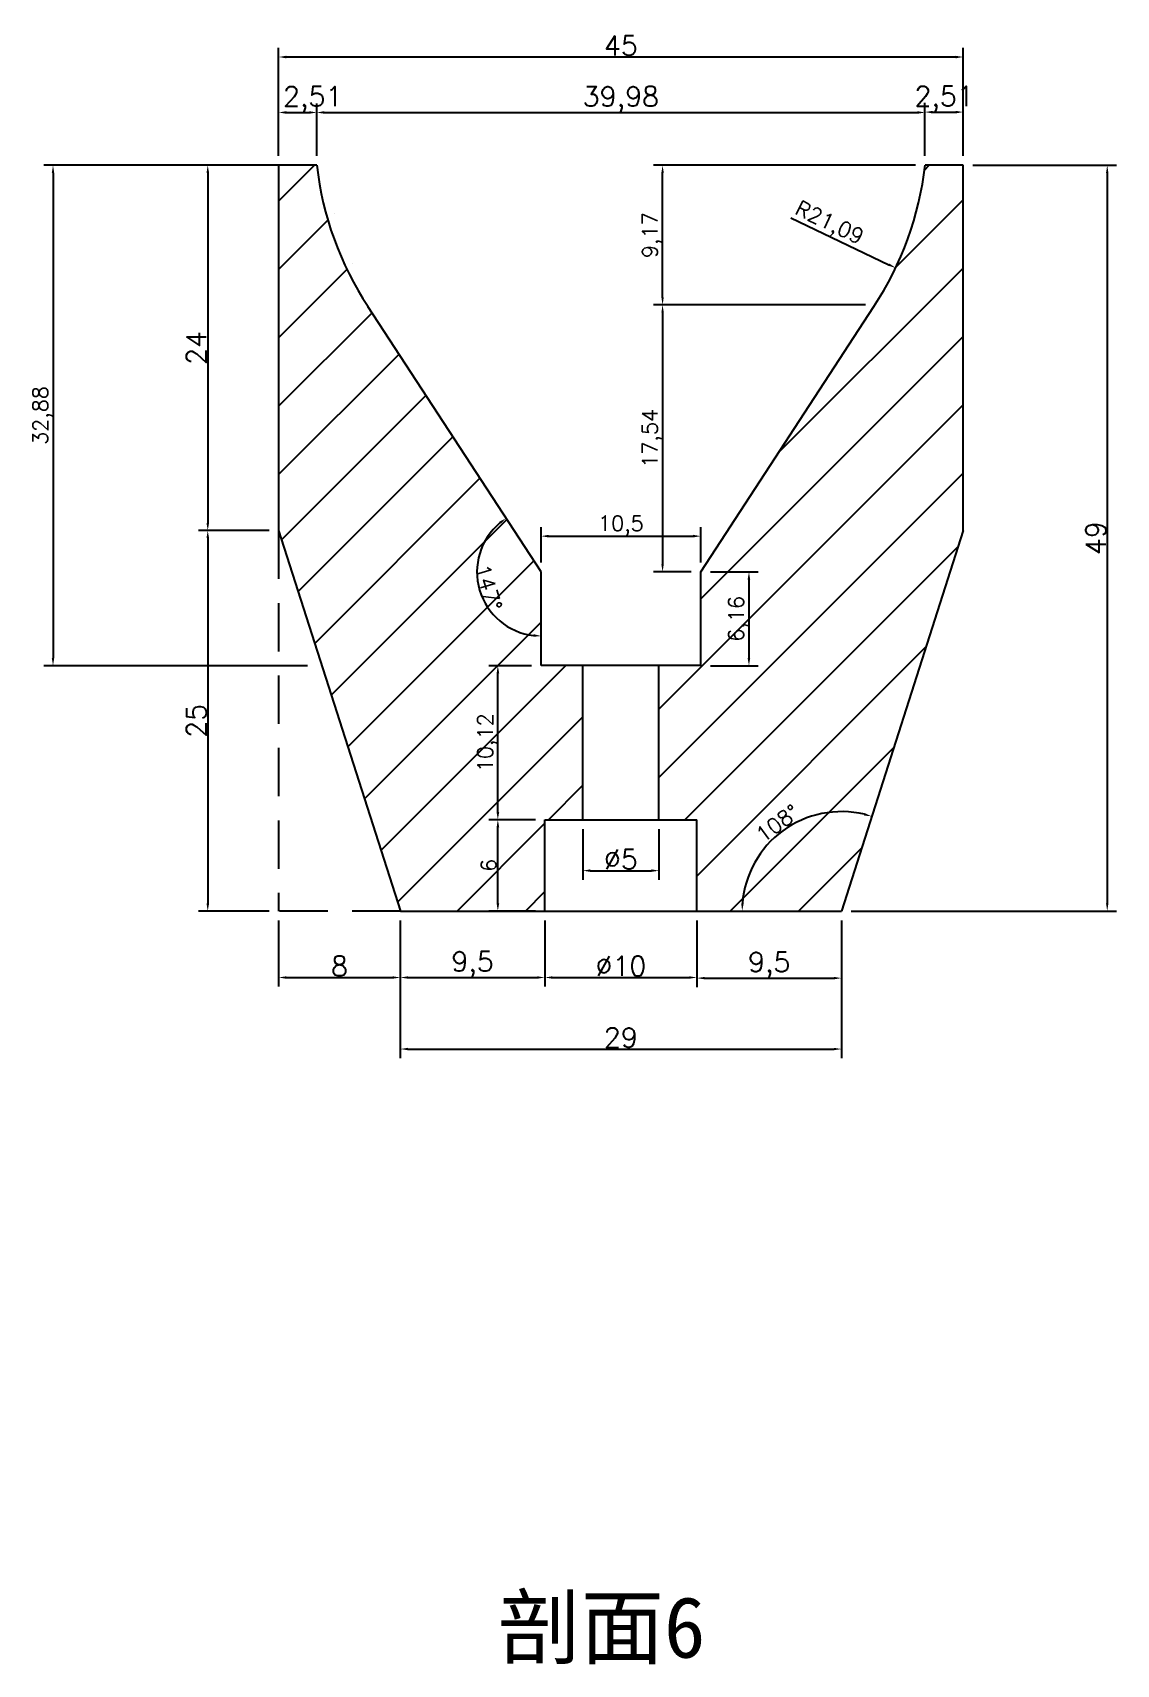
# Model space of a CAD drawing. Header units: millimetres. Extents: x 6817 to 10425, y -2870 to -164.
# Drawn here: x 8031.6 to 8102.9, y -2799.4 to -2692.2 of the extents above; entities that cross this region are included whole.
import ezdxf

# ---------------------------------------------------------------- set-up
doc = ezdxf.new("R2010")
doc.units = ezdxf.units.MM
doc.linetypes.add('HIDDEN', pattern=[9.525, 6.35, -3.175])
doc.layers.add('图层2', color=108, linetype='Continuous')
doc.styles.get("Standard").update_dxf_attribs({"font": 'txt', "bigfont": 'gbcbig.shx'})
doc.dimstyles.new('ISO-25', dxfattribs={"dimtxt": 1, "dimasz": 0.5, "dimexe": 0.6, "dimexo": 0.625, "dimgap": 0.1, "dimtad": 1, "dimtxsty": 'Standard', "dimcen": 2.5, "dimadec": 0, "dimazin": 0, "dimtfac": 1, "dimtmove": 0, "dimatfit": 3, "dimfxl": 1, "dimarcsym": 0})
pattern_1 = [(45, (44.474, -33.572), (-2.245064, 2.245064), [])]

# ---------------------------------------------------------------- blocks, each defined once
blk = doc.blocks.new('*D1382')
at = {"layer": 'Defpoints', "color": 0, "linetype": 'ByBlock', "transparency": 16777216}
for p in [(8050.32, -2697.44), (8047.81, -2700.91), (8050.32, -2700.91)]:
    blk.add_point(p, dxfattribs=at)
at = {"layer": '图层2', "color": 0, "linetype": 'ByBlock', "lineweight": -2, "transparency": 16777216}
for p, q in [((8047.81, -2700.29), (8047.81, -2696.84)), ((8048.31, -2697.44), (8049.82, -2697.44)), ((8050.32, -2700.29), (8050.32, -2696.84))]:
    blk.add_line(p, q, dxfattribs=at)
at = {"layer": '图层2', "color": 0, "linetype": 'ByBlock', "transparency": 16777216}
for points in [[(8048.31, -2697.35), (8048.31, -2697.52), (8047.81, -2697.44)], [(8049.82, -2697.35), (8049.82, -2697.52), (8050.32, -2697.44)]]:
    blk.add_solid(points, dxfattribs=at)
at = {"layer": '图层2', "color": 0, "linetype": 'ByBlock', "transparency": 16777216, "insert": (8050.05, -2696.58), "char_height": 1.3, "attachment_point": 5}
blk.add_mtext('2,51', dxfattribs=at)
blk = doc.blocks.new('*D1383')
at = {"layer": 'Defpoints', "color": 0, "linetype": 'ByBlock', "transparency": 16777216}
for p in [(8090.3, -2697.44), (8050.32, -2700.91), (8090.3, -2700.91)]:
    blk.add_point(p, dxfattribs=at)
at = {"layer": '图层2', "color": 0, "linetype": 'ByBlock', "lineweight": -2, "transparency": 16777216}
for p, q in [((8050.32, -2700.29), (8050.32, -2696.84)), ((8050.82, -2697.44), (8089.8, -2697.44)), ((8090.3, -2700.29), (8090.3, -2696.84))]:
    blk.add_line(p, q, dxfattribs=at)
at = {"layer": '图层2', "color": 0, "linetype": 'ByBlock', "transparency": 16777216}
for points in [[(8050.82, -2697.35), (8050.82, -2697.52), (8050.32, -2697.44)], [(8089.8, -2697.35), (8089.8, -2697.52), (8090.3, -2697.44)]]:
    blk.add_solid(points, dxfattribs=at)
at = {"layer": '图层2', "color": 0, "linetype": 'ByBlock', "transparency": 16777216, "insert": (8070.31, -2696.58), "char_height": 1.3, "attachment_point": 5}
blk.add_mtext('39,98', dxfattribs=at)
blk = doc.blocks.new('*D1384')
at = {"layer": 'Defpoints', "color": 0, "linetype": 'ByBlock', "transparency": 16777216}
for p in [(8092.81, -2697.41), (8090.3, -2700.91), (8092.81, -2700.91)]:
    blk.add_point(p, dxfattribs=at)
at = {"layer": '图层2', "color": 0, "linetype": 'ByBlock', "lineweight": -2, "transparency": 16777216}
for p, q in [((8090.3, -2700.29), (8090.3, -2696.81)), ((8090.8, -2697.41), (8092.31, -2697.41)), ((8092.81, -2700.29), (8092.81, -2696.81))]:
    blk.add_line(p, q, dxfattribs=at)
at = {"layer": '图层2', "color": 0, "linetype": 'ByBlock', "transparency": 16777216}
for points in [[(8090.8, -2697.33), (8090.8, -2697.5), (8090.3, -2697.41)], [(8092.31, -2697.33), (8092.31, -2697.5), (8092.81, -2697.41)]]:
    blk.add_solid(points, dxfattribs=at)
at = {"layer": '图层2', "color": 0, "linetype": 'ByBlock', "transparency": 16777216, "insert": (8091.56, -2696.56), "char_height": 1.3, "attachment_point": 5}
blk.add_mtext('2,51', dxfattribs=at)
blk = doc.blocks.new('*D1385')
at = {"layer": 'Defpoints', "color": 0, "linetype": 'ByBlock', "transparency": 16777216}
for p in [(8055.81, -2749.91), (8084.81, -2749.91), (8084.81, -2758.98)]:
    blk.add_point(p, dxfattribs=at)
at = {"layer": '图层2', "color": 0, "linetype": 'ByBlock', "lineweight": -2, "transparency": 16777216}
for p, q in [((8055.81, -2750.54), (8055.81, -2759.58)), ((8084.81, -2750.54), (8084.81, -2759.58)), ((8056.31, -2758.98), (8084.31, -2758.98))]:
    blk.add_line(p, q, dxfattribs=at)
at = {"layer": '图层2', "color": 0, "linetype": 'ByBlock', "transparency": 16777216}
for points in [[(8056.31, -2758.9), (8056.31, -2759.06), (8055.81, -2758.98)], [(8084.31, -2758.9), (8084.31, -2759.06), (8084.81, -2758.98)]]:
    blk.add_solid(points, dxfattribs=at)
at = {"layer": '图层2', "color": 0, "linetype": 'ByBlock', "transparency": 16777216, "insert": (8070.31, -2758.23), "char_height": 1.3, "attachment_point": 5}
blk.add_mtext('29', dxfattribs=at)
blk = doc.blocks.new('*D1381')
at = {"layer": 'Defpoints', "color": 0, "linetype": 'ByBlock', "transparency": 16777216}
for p in [(8092.81, -2700.91), (8084.81, -2749.91), (8102.28, -2749.91)]:
    blk.add_point(p, dxfattribs=at)
at = {"layer": '图层2', "color": 0, "linetype": 'ByBlock', "lineweight": -2, "transparency": 16777216}
for p, q in [((8093.44, -2700.91), (8102.88, -2700.91)), ((8102.28, -2701.41), (8102.28, -2749.41)), ((8085.44, -2749.91), (8102.88, -2749.91))]:
    blk.add_line(p, q, dxfattribs=at)
at = {"layer": '图层2', "color": 0, "linetype": 'ByBlock', "transparency": 16777216}
for points in [[(8102.2, -2701.41), (8102.36, -2701.41), (8102.28, -2700.91)], [(8102.2, -2749.41), (8102.36, -2749.41), (8102.28, -2749.91)]]:
    blk.add_solid(points, dxfattribs=at)
at = {"layer": '图层2', "color": 0, "linetype": 'ByBlock', "transparency": 16777216, "insert": (8101.53, -2725.41), "char_height": 1.3, "attachment_point": 5, "rotation": 90}
blk.add_mtext('49', dxfattribs=at)
blk = doc.blocks.new('*D1386')
at = {"layer": 'Defpoints', "color": 0, "linetype": 'ByBlock', "transparency": 16777216}
for p in [(8092.81, -2693.79), (8047.81, -2700.91), (8092.81, -2700.91)]:
    blk.add_point(p, dxfattribs=at)
at = {"layer": '图层2', "color": 0, "linetype": 'ByBlock', "lineweight": -2, "transparency": 16777216}
for p, q in [((8047.81, -2700.29), (8047.81, -2693.19)), ((8092.81, -2700.29), (8092.81, -2693.19)), ((8048.31, -2693.79), (8092.31, -2693.79))]:
    blk.add_line(p, q, dxfattribs=at)
at = {"layer": '图层2', "color": 0, "linetype": 'ByBlock', "transparency": 16777216}
for points in [[(8048.31, -2693.71), (8048.31, -2693.88), (8047.81, -2693.79)], [(8092.31, -2693.71), (8092.31, -2693.88), (8092.81, -2693.79)]]:
    blk.add_solid(points, dxfattribs=at)
at = {"layer": '图层2', "color": 0, "linetype": 'ByBlock', "transparency": 16777216, "insert": (8070.31, -2693.04), "char_height": 1.3, "attachment_point": 5}
blk.add_mtext('45', dxfattribs=at)
blk = doc.blocks.new('*D1387')
at = {"layer": 'Defpoints', "color": 0, "linetype": 'ByBlock', "transparency": 16777216}
for p in [(8073.05, -2700.91), (8090.3, -2700.91), (8087.01, -2710.08)]:
    blk.add_point(p, dxfattribs=at)
at = {"layer": '图层2', "color": 0, "linetype": 'ByBlock', "lineweight": -2, "transparency": 16777216}
for p, q in [((8089.68, -2700.91), (8072.45, -2700.91)), ((8073.05, -2709.58), (8073.05, -2701.41)), ((8086.38, -2710.08), (8072.45, -2710.08))]:
    blk.add_line(p, q, dxfattribs=at)
at = {"layer": '图层2', "color": 0, "linetype": 'ByBlock', "transparency": 16777216}
for points in [[(8072.97, -2701.41), (8073.13, -2701.41), (8073.05, -2700.91)], [(8072.97, -2709.58), (8073.13, -2709.58), (8073.05, -2710.08)]]:
    blk.add_solid(points, dxfattribs=at)
at = {"layer": '图层2', "color": 0, "linetype": 'ByBlock', "transparency": 16777216, "insert": (8072.37, -2705.5), "char_height": 1, "attachment_point": 5, "rotation": 90}
blk.add_mtext('9,17', dxfattribs=at)
blk = doc.blocks.new('*D1395')
at = {"layer": 'Defpoints', "color": 0, "linetype": 'ByBlock', "transparency": 16777216}
for p in [(8047.81, -2700.91), (8043.15, -2724.91), (8047.81, -2724.91)]:
    blk.add_point(p, dxfattribs=at)
at = {"layer": '图层2', "color": 0, "linetype": 'ByBlock', "lineweight": -2, "transparency": 16777216}
for p, q in [((8047.19, -2700.91), (8042.55, -2700.91)), ((8043.15, -2701.41), (8043.15, -2724.41)), ((8047.19, -2724.91), (8042.55, -2724.91))]:
    blk.add_line(p, q, dxfattribs=at)
at = {"layer": '图层2', "color": 0, "linetype": 'ByBlock', "transparency": 16777216}
for points in [[(8043.07, -2701.41), (8043.24, -2701.41), (8043.15, -2700.91)], [(8043.07, -2724.41), (8043.24, -2724.41), (8043.15, -2724.91)]]:
    blk.add_solid(points, dxfattribs=at)
at = {"layer": '图层2', "color": 0, "linetype": 'ByBlock', "transparency": 16777216, "insert": (8042.4, -2712.91), "char_height": 1.3, "attachment_point": 5, "rotation": 90}
blk.add_mtext('24', dxfattribs=at)
blk = doc.blocks.new('*D1396')
at = {"layer": 'Defpoints', "color": 0, "linetype": 'ByBlock', "transparency": 16777216}
for p in [(8047.81, -2724.91), (8043.15, -2749.91), (8047.81, -2749.91)]:
    blk.add_point(p, dxfattribs=at)
at = {"layer": '图层2', "color": 0, "linetype": 'ByBlock', "lineweight": -2, "transparency": 16777216}
for p, q in [((8047.19, -2724.91), (8042.55, -2724.91)), ((8043.15, -2725.41), (8043.15, -2749.41)), ((8047.19, -2749.91), (8042.55, -2749.91))]:
    blk.add_line(p, q, dxfattribs=at)
at = {"layer": '图层2', "color": 0, "linetype": 'ByBlock', "transparency": 16777216}
for points in [[(8043.07, -2725.41), (8043.24, -2725.41), (8043.15, -2724.91)], [(8043.07, -2749.41), (8043.24, -2749.41), (8043.15, -2749.91)]]:
    blk.add_solid(points, dxfattribs=at)
at = {"layer": '图层2', "color": 0, "linetype": 'ByBlock', "transparency": 16777216, "insert": (8042.4, -2737.41), "char_height": 1.3, "attachment_point": 5, "rotation": 90}
blk.add_mtext('25', dxfattribs=at)
blk = doc.blocks.new('*D1397')
at = {"layer": 'Defpoints', "color": 0, "linetype": 'ByBlock', "transparency": 16777216}
for p in [(8047.81, -2749.91), (8055.81, -2749.91), (8055.81, -2754.28)]:
    blk.add_point(p, dxfattribs=at)
at = {"layer": '图层2', "color": 0, "linetype": 'ByBlock', "lineweight": -2, "transparency": 16777216}
for p, q in [((8047.81, -2750.54), (8047.81, -2754.88)), ((8055.81, -2750.54), (8055.81, -2754.88)), ((8048.31, -2754.28), (8055.31, -2754.28))]:
    blk.add_line(p, q, dxfattribs=at)
at = {"layer": '图层2', "color": 0, "linetype": 'ByBlock', "transparency": 16777216}
for points in [[(8048.31, -2754.2), (8048.31, -2754.36), (8047.81, -2754.28)], [(8055.31, -2754.2), (8055.31, -2754.36), (8055.81, -2754.28)]]:
    blk.add_solid(points, dxfattribs=at)
at = {"layer": '图层2', "color": 0, "linetype": 'ByBlock', "transparency": 16777216, "insert": (8051.81, -2753.53), "char_height": 1.3, "attachment_point": 5}
blk.add_mtext('8', dxfattribs=at)
blk = doc.blocks.new('*D1398')
at = {"layer": 'Defpoints', "color": 0, "linetype": 'ByBlock', "transparency": 16777216}
for p in [(8055.81, -2749.91), (8065.31, -2749.91), (8065.31, -2754.28)]:
    blk.add_point(p, dxfattribs=at)
at = {"layer": '图层2', "color": 0, "linetype": 'ByBlock', "lineweight": -2, "transparency": 16777216}
for p, q in [((8055.81, -2750.54), (8055.81, -2754.88)), ((8065.31, -2750.54), (8065.31, -2754.88)), ((8056.31, -2754.28), (8064.81, -2754.28))]:
    blk.add_line(p, q, dxfattribs=at)
at = {"layer": '图层2', "color": 0, "linetype": 'ByBlock', "transparency": 16777216}
for points in [[(8056.31, -2754.2), (8056.31, -2754.36), (8055.81, -2754.28)], [(8064.81, -2754.2), (8064.81, -2754.36), (8065.31, -2754.28)]]:
    blk.add_solid(points, dxfattribs=at)
at = {"layer": '图层2', "color": 0, "linetype": 'ByBlock', "transparency": 16777216, "insert": (8060.56, -2753.42), "char_height": 1.3, "attachment_point": 5}
blk.add_mtext('9,5', dxfattribs=at)
blk = doc.blocks.new('*D1399')
at = {"layer": 'Defpoints', "color": 0, "linetype": 'ByBlock', "transparency": 16777216}
for p in [(8065.31, -2749.91), (8075.31, -2749.91), (8075.31, -2754.28)]:
    blk.add_point(p, dxfattribs=at)
at = {"layer": '图层2', "color": 0, "linetype": 'ByBlock', "lineweight": -2, "transparency": 16777216}
for p, q in [((8065.31, -2750.54), (8065.31, -2754.88)), ((8075.31, -2750.54), (8075.31, -2754.88)), ((8065.81, -2754.28), (8074.81, -2754.28))]:
    blk.add_line(p, q, dxfattribs=at)
at = {"layer": '图层2', "color": 0, "linetype": 'ByBlock', "transparency": 16777216}
for points in [[(8065.81, -2754.2), (8065.81, -2754.36), (8065.31, -2754.28)], [(8074.81, -2754.2), (8074.81, -2754.36), (8075.31, -2754.28)]]:
    blk.add_solid(points, dxfattribs=at)
at = {"layer": '图层2', "color": 0, "linetype": 'ByBlock', "transparency": 16777216, "insert": (8070.31, -2753.53), "char_height": 1.3, "attachment_point": 5}
blk.add_mtext('%%C10', dxfattribs=at)
blk = doc.blocks.new('*D1400')
at = {"layer": 'Defpoints', "color": 0, "linetype": 'ByBlock', "transparency": 16777216}
for p in [(8075.31, -2749.91), (8084.81, -2749.91), (8084.81, -2754.32)]:
    blk.add_point(p, dxfattribs=at)
at = {"layer": '图层2', "color": 0, "linetype": 'ByBlock', "lineweight": -2, "transparency": 16777216}
for p, q in [((8075.31, -2750.54), (8075.31, -2754.92)), ((8084.81, -2750.54), (8084.81, -2754.92)), ((8075.81, -2754.32), (8084.31, -2754.32))]:
    blk.add_line(p, q, dxfattribs=at)
at = {"layer": '图层2', "color": 0, "linetype": 'ByBlock', "transparency": 16777216}
for points in [[(8075.81, -2754.24), (8075.81, -2754.4), (8075.31, -2754.32)], [(8084.31, -2754.24), (8084.31, -2754.4), (8084.81, -2754.32)]]:
    blk.add_solid(points, dxfattribs=at)
at = {"layer": '图层2', "color": 0, "linetype": 'ByBlock', "transparency": 16777216, "insert": (8080.06, -2753.46), "char_height": 1.3, "attachment_point": 5}
blk.add_mtext('9,5', dxfattribs=at)
blk = doc.blocks.new('*D1401')
at = {"layer": 'Defpoints', "color": 0, "linetype": 'ByBlock', "transparency": 16777216}
for p in [(8067.81, -2743.91), (8072.81, -2743.91), (8072.81, -2747.26)]:
    blk.add_point(p, dxfattribs=at)
at = {"layer": '图层2', "color": 0, "linetype": 'ByBlock', "lineweight": -2, "transparency": 16777216}
for p, q in [((8067.81, -2744.54), (8067.81, -2747.86)), ((8072.81, -2744.54), (8072.81, -2747.86)), ((8068.31, -2747.26), (8072.31, -2747.26))]:
    blk.add_line(p, q, dxfattribs=at)
at = {"layer": '图层2', "color": 0, "linetype": 'ByBlock', "transparency": 16777216}
for points in [[(8068.31, -2747.17), (8068.31, -2747.34), (8067.81, -2747.26)], [(8072.31, -2747.17), (8072.31, -2747.34), (8072.81, -2747.26)]]:
    blk.add_solid(points, dxfattribs=at)
at = {"layer": '图层2', "color": 0, "linetype": 'ByBlock', "transparency": 16777216, "insert": (8070.31, -2746.51), "char_height": 1.3, "attachment_point": 5}
blk.add_mtext('%%C5', dxfattribs=at)
blk = doc.blocks.new('*D1402')
at = {"layer": 'Defpoints', "color": 0, "linetype": 'ByBlock', "transparency": 16777216}
for p in [(8062.22, -2743.91), (8065.31, -2743.91), (8065.31, -2749.91)]:
    blk.add_point(p, dxfattribs=at)
at = {"layer": '图层2', "color": 0, "linetype": 'ByBlock', "lineweight": -2, "transparency": 16777216}
for p, q in [((8064.69, -2743.91), (8061.62, -2743.91)), ((8062.22, -2749.41), (8062.22, -2744.41)), ((8064.69, -2749.91), (8061.62, -2749.91))]:
    blk.add_line(p, q, dxfattribs=at)
at = {"layer": '图层2', "color": 0, "linetype": 'ByBlock', "transparency": 16777216}
for points in [[(8062.14, -2744.41), (8062.31, -2744.41), (8062.22, -2743.91)], [(8062.14, -2749.41), (8062.31, -2749.41), (8062.22, -2749.91)]]:
    blk.add_solid(points, dxfattribs=at)
at = {"layer": '图层2', "color": 0, "linetype": 'ByBlock', "transparency": 16777216, "insert": (8061.62, -2746.91), "char_height": 1, "attachment_point": 5, "rotation": 90}
blk.add_mtext('6', dxfattribs=at)
blk = doc.blocks.new('*D1403')
at = {"layer": 'Defpoints', "color": 0, "linetype": 'ByBlock', "transparency": 16777216}
for p in [(8062.22, -2733.79), (8065.06, -2733.79), (8065.31, -2743.91)]:
    blk.add_point(p, dxfattribs=at)
at = {"layer": '图层2', "color": 0, "linetype": 'ByBlock', "lineweight": -2, "transparency": 16777216}
for p, q in [((8064.44, -2733.79), (8061.62, -2733.79)), ((8062.22, -2743.41), (8062.22, -2734.29)), ((8064.69, -2743.91), (8061.62, -2743.91))]:
    blk.add_line(p, q, dxfattribs=at)
at = {"layer": '图层2', "color": 0, "linetype": 'ByBlock', "transparency": 16777216}
for points in [[(8062.14, -2734.29), (8062.31, -2734.29), (8062.22, -2733.79)], [(8062.14, -2743.41), (8062.31, -2743.41), (8062.22, -2743.91)]]:
    blk.add_solid(points, dxfattribs=at)
at = {"layer": '图层2', "color": 0, "linetype": 'ByBlock', "transparency": 16777216, "insert": (8061.54, -2738.85), "char_height": 1, "attachment_point": 5, "rotation": 90}
blk.add_mtext('10,12', dxfattribs=at)
blk = doc.blocks.new('*D1404')
at = {"layer": 'Defpoints', "color": 0, "linetype": 'ByBlock', "transparency": 16777216}
for p in [(8075.56, -2725.28), (8065.06, -2727.63), (8075.56, -2727.63)]:
    blk.add_point(p, dxfattribs=at)
at = {"layer": '图层2', "color": 0, "linetype": 'ByBlock', "lineweight": -2, "transparency": 16777216}
for p, q in [((8065.06, -2727), (8065.06, -2724.68)), ((8065.56, -2725.28), (8075.06, -2725.28)), ((8075.56, -2727), (8075.56, -2724.68))]:
    blk.add_line(p, q, dxfattribs=at)
at = {"layer": '图层2', "color": 0, "linetype": 'ByBlock', "transparency": 16777216}
for points in [[(8065.56, -2725.19), (8065.56, -2725.36), (8065.06, -2725.28)], [(8075.06, -2725.19), (8075.06, -2725.36), (8075.56, -2725.28)]]:
    blk.add_solid(points, dxfattribs=at)
at = {"layer": '图层2', "color": 0, "linetype": 'ByBlock', "transparency": 16777216, "insert": (8070.31, -2724.59), "char_height": 1, "attachment_point": 5}
blk.add_mtext('10,5', dxfattribs=at)
blk = doc.blocks.new('*D1405')
at = {"layer": 'Defpoints', "color": 0, "linetype": 'ByBlock', "transparency": 16777216}
for p in [(8086.38, -2710.08), (8073.05, -2727.63), (8075.56, -2727.63)]:
    blk.add_point(p, dxfattribs=at)
at = {"layer": '图层2', "color": 0, "linetype": 'ByBlock', "lineweight": -2, "transparency": 16777216}
for p, q in [((8085.76, -2710.08), (8072.45, -2710.08)), ((8073.05, -2710.58), (8073.05, -2727.13)), ((8074.94, -2727.63), (8072.45, -2727.63))]:
    blk.add_line(p, q, dxfattribs=at)
at = {"layer": '图层2', "color": 0, "linetype": 'ByBlock', "transparency": 16777216}
for points in [[(8072.97, -2710.58), (8073.13, -2710.58), (8073.05, -2710.08)], [(8072.97, -2727.13), (8073.13, -2727.13), (8073.05, -2727.63)]]:
    blk.add_solid(points, dxfattribs=at)
at = {"layer": '图层2', "color": 0, "linetype": 'ByBlock', "transparency": 16777216, "insert": (8072.37, -2718.85), "char_height": 1, "attachment_point": 5, "rotation": 90}
blk.add_mtext('17,54', dxfattribs=at)
blk = doc.blocks.new('*D1406')
at = {"layer": 'Defpoints', "color": 0, "linetype": 'ByBlock', "transparency": 16777216}
for p in [(8075.56, -2727.63), (8075.56, -2733.79), (8078.73, -2733.79)]:
    blk.add_point(p, dxfattribs=at)
at = {"layer": '图层2', "color": 0, "linetype": 'ByBlock', "lineweight": -2, "transparency": 16777216}
for p, q in [((8076.19, -2727.63), (8079.33, -2727.63)), ((8078.73, -2728.13), (8078.73, -2733.29)), ((8076.19, -2733.79), (8079.33, -2733.79))]:
    blk.add_line(p, q, dxfattribs=at)
at = {"layer": '图层2', "color": 0, "linetype": 'ByBlock', "transparency": 16777216}
for points in [[(8078.64, -2728.13), (8078.81, -2728.13), (8078.73, -2727.63)], [(8078.64, -2733.29), (8078.81, -2733.29), (8078.73, -2733.79)]]:
    blk.add_solid(points, dxfattribs=at)
at = {"layer": '图层2', "color": 0, "linetype": 'ByBlock', "transparency": 16777216, "insert": (8078.04, -2730.71), "char_height": 1, "attachment_point": 5, "rotation": 90}
blk.add_mtext('6,16', dxfattribs=at)
blk = doc.blocks.new('*D1407')
at = {"layer": 'Defpoints', "color": 0, "linetype": 'ByBlock', "transparency": 16777216}
for p in [(8069.34, -2698.56), (8088.37, -2707.65)]:
    blk.add_point(p, dxfattribs=at)
at = {"layer": '图层2', "color": 0, "linetype": 'ByBlock', "lineweight": -2, "transparency": 16777216}
blk.add_line((8081.48, -2704.36), (8087.92, -2707.44), dxfattribs=at)
at = {"layer": '图层2', "color": 0, "linetype": 'ByBlock', "transparency": 16777216}
blk.add_solid([(8087.96, -2707.36), (8087.89, -2707.51), (8088.37, -2707.65)], dxfattribs=at)
at = {"layer": '图层2', "color": 0, "linetype": 'ByBlock', "transparency": 16777216, "insert": (8083.97, -2704.79), "char_height": 1, "attachment_point": 5, "rotation": 334.4618}
blk.add_mtext('R21,09', dxfattribs=at)
blk = doc.blocks.new('*D1457')
at = {"layer": 'Defpoints', "color": 0, "linetype": 'ByBlock', "transparency": 16777216}
for p in [(8092.81, -2724.91), (8082.77, -2743.7), (8055.81, -2749.91), (8084.81, -2749.91), (8084.81, -2749.91)]:
    blk.add_point(p, dxfattribs=at)
at = {"layer": '图层2', "color": 0, "linetype": 'ByBlock', "transparency": 16777216}
blk.add_arc((8084.81, -2749.91), 6.53, 76.6427, 175.6126, dxfattribs=at)
for points in [[(8086.34, -2743.48), (8086.3, -2743.64), (8086.8, -2743.69)], [(8078.38, -2749.41), (8078.22, -2749.41), (8078.28, -2749.91)]]:
    blk.add_solid(points, dxfattribs=at)
at = {"layer": '图层2', "color": 0, "linetype": 'ByBlock', "transparency": 16777216, "insert": (8080.61, -2744.15), "char_height": 1, "attachment_point": 5, "rotation": 36.1277}
blk.add_mtext('108°', dxfattribs=at)
blk = doc.blocks.new('*D1458')
at = {"layer": 'Defpoints', "color": 0, "linetype": 'ByBlock', "transparency": 16777216}
for p in [(8053.69, -2710.19), (8060.89, -2727.04), (8065.06, -2727.63), (8065.06, -2727.63), (8065.06, -2733.79)]:
    blk.add_point(p, dxfattribs=at)
at = {"layer": '图层2', "color": 0, "linetype": 'ByBlock', "transparency": 16777216}
blk.add_arc((8065.06, -2727.63), 4.21, 129.9256, 263.1948, dxfattribs=at)
for points in [[(8062.31, -2724.33), (8062.41, -2724.46), (8062.76, -2724.1)], [(8064.57, -2731.72), (8064.56, -2731.89), (8065.06, -2731.84)]]:
    blk.add_solid(points, dxfattribs=at)
at = {"layer": '图层2', "color": 0, "linetype": 'ByBlock', "transparency": 16777216, "insert": (8061.6, -2728.65), "char_height": 1, "attachment_point": 5, "rotation": 286.5602}
blk.add_mtext('147°', dxfattribs=at)
blk = doc.blocks.new('*D2124')
at = {"layer": 'Defpoints', "color": 0, "linetype": 'ByBlock'}
for p in [(8050.32, -2700.91), (8032.98, -2733.79), (8050.32, -2733.79)]:
    blk.add_point(p, dxfattribs=at)
at = {"layer": '图层2', "color": 0, "linetype": 'ByBlock', "lineweight": -2}
for p, q in [((8049.7, -2700.91), (8032.38, -2700.91)), ((8032.98, -2701.41), (8032.98, -2733.29)), ((8049.7, -2733.79), (8032.38, -2733.79))]:
    blk.add_line(p, q, dxfattribs=at)
at = {"layer": '图层2', "color": 0, "linetype": 'ByBlock'}
for points in [[(8032.9, -2701.41), (8033.06, -2701.41), (8032.98, -2700.91)], [(8032.9, -2733.29), (8033.06, -2733.29), (8032.98, -2733.79)]]:
    blk.add_solid(points, dxfattribs=at)
at = {"layer": '图层2', "color": 0, "linetype": 'ByBlock', "insert": (8032.3, -2717.35), "char_height": 1, "attachment_point": 5, "rotation": 90}
blk.add_mtext('32,88', dxfattribs=at)

msp = doc.modelspace()

# ---------------------------------------------------------------- hatches: boundary and pattern name
at = {"layer": '图层2', "linetype": 'ByBlock'}
h = msp.add_hatch(dxfattribs=at)
h.set_pattern_fill('ANSI31', color=4)
h.set_pattern_definition(pattern_1)
edge = h.paths.add_edge_path()
edge.add_line((8065.062, -2727.625), (8053.685, -2710.188))
edge.add_arc((8071.285, -2698.558), 21.094, 186.40159, 213.45631, ccw=False)
edge.add_line((8050.322, -2700.91), (8047.812, -2700.91))
edge.add_line((8047.812, -2700.91), (8047.812, -2724.91))
edge.add_line((8047.812, -2724.91), (8055.812, -2749.91))
edge.add_line((8055.812, -2749.91), (8065.312, -2749.91))
edge.add_line((8065.312, -2749.91), (8065.312, -2743.91))
edge.add_line((8065.312, -2743.91), (8067.812, -2743.91))
edge.add_line((8067.812, -2743.91), (8067.812, -2733.786))
edge.add_line((8067.812, -2733.786), (8065.062, -2733.786))
edge.add_line((8065.062, -2733.786), (8065.062, -2727.625))
h = msp.add_hatch(dxfattribs=at)
h.set_pattern_fill('ANSI31', color=4)
h.set_pattern_definition(pattern_1)
h.paths.add_polyline_path([(8092.812, -2724.91), (8092.812, -2700.91), (8090.302, -2700.91, -0.1185999), (8086.938, -2710.188), (8075.562, -2727.625), (8075.562, -2732.91), (8072.812, -2732.91), (8072.812, -2743.91), (8075.312, -2743.91), (8075.312, -2749.91), (8084.812, -2749.91)])

# ---------------------------------------------------------------- linework, layer by layer
at = {"layer": '图层2', "color": 2, "linetype": 'ByBlock'}
for p, q in [((8047.812, -2700.91), (8047.812, -2724.91)), ((8050.322, -2700.91), (8047.812, -2700.91)), ((8092.812, -2700.91), (8090.302, -2700.91)), ((8092.812, -2724.91), (8092.812, -2700.91)), ((8065.062, -2727.625), (8053.685, -2710.188)), ((8075.562, -2727.625), (8086.938, -2710.188)), ((8047.812, -2724.91), (8055.812, -2749.91)), ((8092.812, -2724.91), (8084.812, -2749.91)), ((8065.062, -2733.786), (8065.062, -2727.625)), ((8075.562, -2733.786), (8075.562, -2727.625)), ((8075.562, -2733.786), (8065.062, -2733.786)), ((8067.812, -2743.91), (8067.812, -2733.786)), ((8072.812, -2743.91), (8072.812, -2733.786)), ((8065.312, -2743.91), (8075.312, -2743.91)), ((8065.312, -2749.91), (8065.312, -2743.91)), ((8075.312, -2749.91), (8075.312, -2743.91)), ((8055.812, -2749.91), (8084.812, -2749.91))]:
    msp.add_line(p, q, dxfattribs=at)
at = {"layer": '图层2', "color": 6, "linetype": 'HIDDEN', "ltscale": 0.5}
for p in [(8047.812, -2724.91), (8055.812, -2749.91)]:
    msp.add_line(p, (8047.812, -2749.91), dxfattribs=at)
at = {"layer": '图层2', "color": 2, "linetype": 'ByBlock'}
for centre, start, end in [((8071.285, -2698.558), 186.40159, 213.45631), ((8069.339, -2698.558), 326.54369, 353.59841)]:
    msp.add_arc(centre, 21.094, start, end, dxfattribs=at)

# ---------------------------------------------------------------- texts
at = {"color": 2, "insert": (8075.867, -2794.971), "char_height": 4.00662, "width": 76.48743, "attachment_point": 3}
msp.add_mtext('{\\fSimSun|b0|i0|c134|p2;剖面6}', dxfattribs=at)

# ---------------------------------------------------------------- dimensions: what is measured, and where the dimension line sits
at = {"layer": '图层2', "color": 3, "linetype": 'ByBlock'}
for base, p1, p2, picture, middle in [((8092.812, -2693.794), (8047.812, -2700.91), (8092.812, -2700.91), '*D1386', (8070.312, -2693.044)), ((8090.302, -2697.438), (8050.322, -2700.91), (8090.302, -2700.91), '*D1383', (8070.312, -2696.58)), ((8055.812, -2754.279), (8047.812, -2749.91), (8055.812, -2749.91), '*D1397', (8051.812, -2753.529)), ((8084.812, -2758.981), (8055.812, -2749.91), (8084.812, -2749.91), '*D1385', (8070.312, -2758.231)), ((8065.312, -2754.279), (8055.812, -2749.91), (8065.312, -2749.91), '*D1398', (8060.562, -2753.421)), ((8084.812, -2754.321), (8075.312, -2749.91), (8084.812, -2749.91), '*D1400', (8080.062, -2753.462))]:
    dim = msp.add_linear_dim(base=base, p1=p1, p2=p2, dimstyle='ISO-25', override={"dimtxt": 1.3}, dxfattribs=at)
    dim.commit()
    dim.dimension.update_dxf_attribs({"geometry": picture, "text_midpoint": middle})
for base, p1, p2, picture, middle in [((8050.322, -2697.438), (8047.812, -2700.91), (8050.322, -2700.91), '*D1382', (8050.05, -2697.438)), ((8092.812, -2697.415), (8090.302, -2700.91), (8092.812, -2700.91), '*D1384', (8091.557, -2697.415))]:
    dim = msp.add_linear_dim(base=base, p1=p1, p2=p2, dimstyle='ISO-25', override={"dimtxt": 1.3}, dxfattribs=at)
    dim.commit()
    dim.dimension.update_dxf_attribs({"geometry": picture, "text_midpoint": middle, "dimtype": 160})
dim = msp.add_radius_dim(center=(8069.339, -2698.558), mpoint=(8088.372, -2707.652), dimstyle='ISO-25', dxfattribs=at)
dim.commit()
dim.dimension.update_dxf_attribs({"geometry": '*D1407', "text_midpoint": (8083.675, -2705.408), "dimtype": 164})
at = {"layer": '图层2', "color": 2, "linetype": 'ByBlock'}
dim = msp.add_linear_dim(base=(8032.979, -2733.786), p1=(8050.322, -2700.91), p2=(8050.322, -2733.786), angle=90, dimstyle='ISO-25', dxfattribs=at)
dim.commit()
dim.dimension.update_dxf_attribs({"geometry": '*D2124', "text_midpoint": (8032.296, -2717.348)})
at = {"layer": '图层2', "color": 3, "linetype": 'ByBlock'}
for base, p1, p2, picture, middle in [((8043.153, -2724.91), (8047.812, -2700.91), (8047.812, -2724.91), '*D1395', (8042.403, -2712.91)), ((8102.281, -2749.91), (8092.812, -2700.91), (8084.812, -2749.91), '*D1381', (8101.531, -2725.41)), ((8043.153, -2749.91), (8047.812, -2724.91), (8047.812, -2749.91), '*D1396', (8042.403, -2737.41))]:
    dim = msp.add_linear_dim(base=base, p1=p1, p2=p2, angle=90, dimstyle='ISO-25', override={"dimtxt": 1.3}, dxfattribs=at)
    dim.commit()
    dim.dimension.update_dxf_attribs({"geometry": picture, "text_midpoint": middle})
for base, p1, p2, picture, middle in [((8073.051, -2700.91), (8087.006, -2710.084), (8090.302, -2700.91), '*D1387', (8072.367, -2705.497)), ((8073.051, -2727.625), (8086.381, -2710.084), (8075.562, -2727.625), '*D1405', (8072.367, -2718.855)), ((8078.727, -2733.786), (8075.562, -2727.625), (8075.562, -2733.786), '*D1406', (8078.044, -2730.705)), ((8062.223, -2733.786), (8065.312, -2743.91), (8065.062, -2733.786), '*D1403', (8061.539, -2738.848)), ((8062.223, -2743.91), (8065.312, -2749.91), (8065.312, -2743.91), '*D1402', (8061.623, -2746.91))]:
    dim = msp.add_linear_dim(base=base, p1=p1, p2=p2, angle=90, dimstyle='ISO-25', dxfattribs=at)
    dim.commit()
    dim.dimension.update_dxf_attribs({"geometry": picture, "text_midpoint": middle})
for base, line1, line2, picture, middle in [((8060.89, -2727.045), ((8065.062, -2733.786), (8065.062, -2727.625)), ((8065.062, -2727.625), (8053.685, -2710.188)), '*D1458', (8061.599, -2728.655)), ((8082.775, -2743.705), ((8092.812, -2724.91), (8084.812, -2749.91)), ((8055.812, -2749.91), (8084.812, -2749.91)), '*D1457', (8080.607, -2744.15))]:
    dim = msp.add_angular_dim_2l(base=base, line1=line1, line2=line2, dimstyle='ISO-25', override={"dimdec": 0, "dimazin": 2}, dxfattribs=at)
    dim.commit()
    dim.dimension.update_dxf_attribs({"geometry": picture, "text_midpoint": middle})
dim = msp.add_linear_dim(base=(8075.562, -2725.276), p1=(8065.062, -2727.625), p2=(8075.562, -2727.625), dimstyle='ISO-25', dxfattribs=at)
dim.commit()
dim.dimension.update_dxf_attribs({"geometry": '*D1404', "text_midpoint": (8070.312, -2724.593)})
for base, p1, p2, picture, middle in [((8072.812, -2747.258), (8067.812, -2743.91), (8072.812, -2743.91), '*D1401', (8070.312, -2746.508)), ((8075.312, -2754.279), (8065.312, -2749.91), (8075.312, -2749.91), '*D1399', (8070.312, -2753.529))]:
    dim = msp.add_linear_dim(base=base, p1=p1, p2=p2, text='%%C<>', dimstyle='ISO-25', override={"dimtxt": 1.3}, dxfattribs=at)
    dim.commit()
    dim.dimension.update_dxf_attribs({"geometry": picture, "text_midpoint": middle})

doc.saveas('drawing.dxf')
